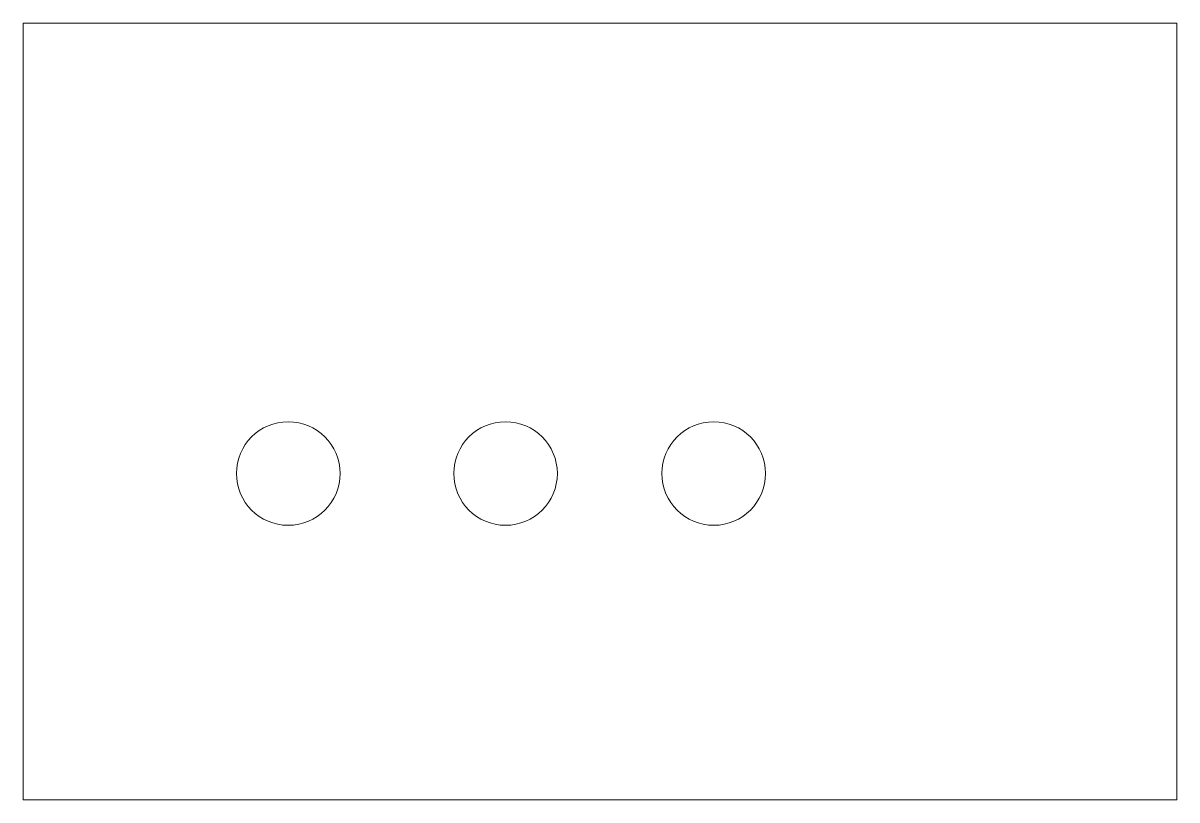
# Model space of a CAD drawing. Header units: millimetres. Extents: x -387.3 to -320.5, y -45 to 0.
import ezdxf

# ---------------------------------------------------------------- set-up
doc = ezdxf.new("R2010")
doc.units = ezdxf.units.MM

msp = doc.modelspace()

# ---------------------------------------------------------------- linework, layer by layer
at = {"color": 7, "linetype": 'Continuous', "lineweight": 15}
for p, q in [((-320.45, 0), (-387.283, 0)), ((-387.283, -45), (-387.283, 0)), ((-320.45, -45), (-320.45, 0)), ((-320.45, -45), (-387.283, -45))]:
    msp.add_line(p, q, dxfattribs=at)
for centre in [(-371.922, -26.093), (-359.337, -26.093), (-347.28, -26.093)]:
    msp.add_circle(centre, 3, dxfattribs=at)

doc.saveas('drawing.dxf')
